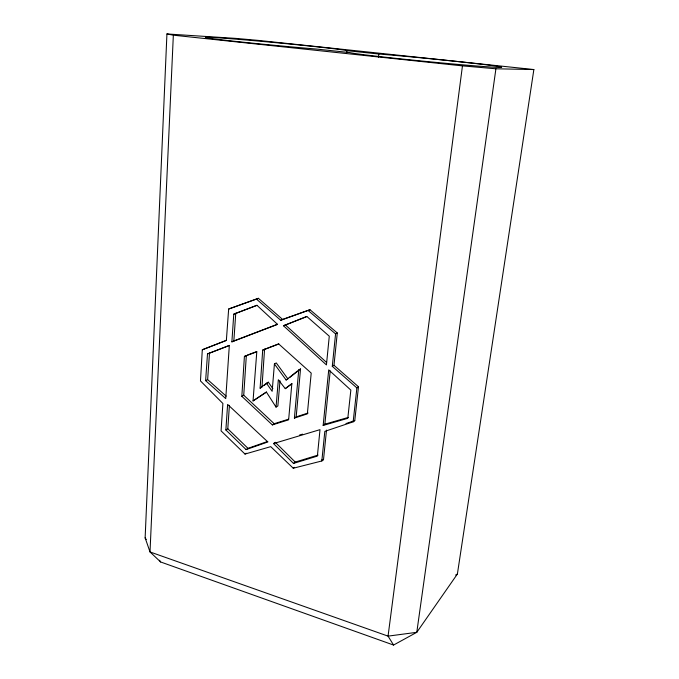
<?xml version="1.0" encoding="UTF-8"?>
<svg xmlns="http://www.w3.org/2000/svg" width="679" height="679" viewBox="0 0 679 679"><rect width="100%" height="100%" fill="white"/><g stroke="black" fill="none" stroke-linecap="round" stroke-linejoin="round"><path stroke-width="1.02" d="M145.136 537.853L166.932 33.95L235.885 38.397L258.707 40.443L533.864 69.555L457.391 574.027L416.787 632.319L393.565 645.05L160.634 561.974L150.008 551.942L145.136 537.853L146.248 539.576M166.932 33.95L173.34 35.189L150.008 551.942L388.057 636.13L416.787 632.319L495.916 68.783L533.864 69.555M226.413 340.306L202.3 349.77L200.466 380.919L222.899 403.496L221.074 430.868L245 454.064L270.734 446.638L293.26 468.23L321.829 460.973L323.51 459.632L326.506 430.104M279.994 380.775L277.864 405.966L276.039 407.111L278.339 379.731L285.256 388.66L291.851 383.593L288.634 419.809L272.355 424.918L241.834 396.315L244.406 356.441L246.333 355.473L243.744 395.229L274.18 423.713L288.516 419.215M264.581 349.108L261.984 387.081L260.108 388.159L262.697 350.067L278.755 343.795M225.869 429.985L227.609 404.412L267.865 441.961L246.104 449.591L225.869 429.985L227.796 428.797L229.409 405.338M233.771 314.139L256.985 305.338L277.558 324.392L231.879 341.86L233.771 314.139L256.976 305.261M231.879 341.86L233.848 340.943L235.749 313.308M207.502 353.903L229.324 345.543L225.742 398.598L205.627 380.639L207.502 353.903L229.315 345.382M226.149 396.129L207.63 379.612L209.522 352.97M321.829 460.973L324.817 431.36L353.156 421.846L356.882 387.913L332.286 366.329L333.983 365.285L337.276 332.956L309.98 309.726L282.6 319.419L258.376 298.302L228.662 309.021L226.353 340.468L202.3 349.77M266.55 392.038L253.038 400.933L256.798 351.781L244.406 356.441M274.418 363.936L286.122 380.002L287.93 378.933L276.268 362.925L274.418 363.936L272.16 391.316L266.474 383.262L260.108 388.159M294.397 418.077L298.752 369.996L300.534 368.96L296.171 416.889L294.397 418.077L307.358 413.859L311.211 373.102L278.797 344.032L262.697 350.067M346.697 52.775L346.901 50.67A71.55 1.375 5.4 0 0 257.214 40.969A71.55 1.375 5.4 0 0 211.39 38.525A71.55 1.375 5.4 0 0 316.193 49.032L349.821 52.589A76.396 1.562 5.6 0 0 447.164 63.444A76.396 1.562 5.6 0 0 493.047 65.71A76.396 1.562 5.6 0 0 378.814 54.014L346.901 50.67M323.162 425.427L328.721 369.877L350.848 390.086L347.801 418.306L323.162 425.427L324.859 424.188L348.454 417.373M324.859 424.188L330.215 370.912M332.286 366.329L335.57 333.89L337.276 332.956M378.483 57.18L378.814 54.014M353.156 421.846L354.769 420.607L358.495 386.775L333.983 365.285M495.916 68.783L462.458 65.88L388.057 636.13L393.565 645.05M286.122 380.002L298.752 369.996M289.509 377.685L297.385 371.455M298.964 370.208L300.534 368.96M264.36 385.248L268.332 382.201L272.865 388.617M291.995 383.771L285.256 388.66M293.26 468.23L294.423 467.339M295.246 462.076L275.326 442.318L273.51 443.574L293.489 463.409L295.246 462.076L318.086 455.066M356.882 387.913L358.495 386.775M245 454.064L246.248 453.216M253.038 400.933L266.363 392.021L276.039 407.111M246.104 449.591L247.979 448.335L267.721 441.409M272.355 424.918L274.18 423.713M266.474 383.262L268.332 382.201M241.834 396.315L243.744 395.229M455.601 575.045L457.391 574.027M205.627 380.639L207.63 379.612M283.449 325.759L306.933 316.558L329.281 336.207L326.429 364.929L283.449 325.759L306.772 316.456M228.662 309.021L256.441 299.091L280.741 320.284L309.98 309.726M280.741 320.284L282.6 319.419M256.441 299.091L258.376 298.302M233.848 340.943L277.439 324.273M247.283 355.117L256.798 351.535M345.993 423.552L354.769 420.607M296.171 416.889L308.105 413.002M293.489 463.409L317.382 456.084L320.004 429.654L273.51 443.574M299.524 435.061L302.545 434.153M321.473 460.15L323.51 459.632M173.34 35.189L462.458 65.88M308.19 310.575L335.57 333.89M285.29 324.868L326.582 362.467M227.796 428.797L247.979 448.335M159.523 560.251L160.634 561.974"/></g></svg>
